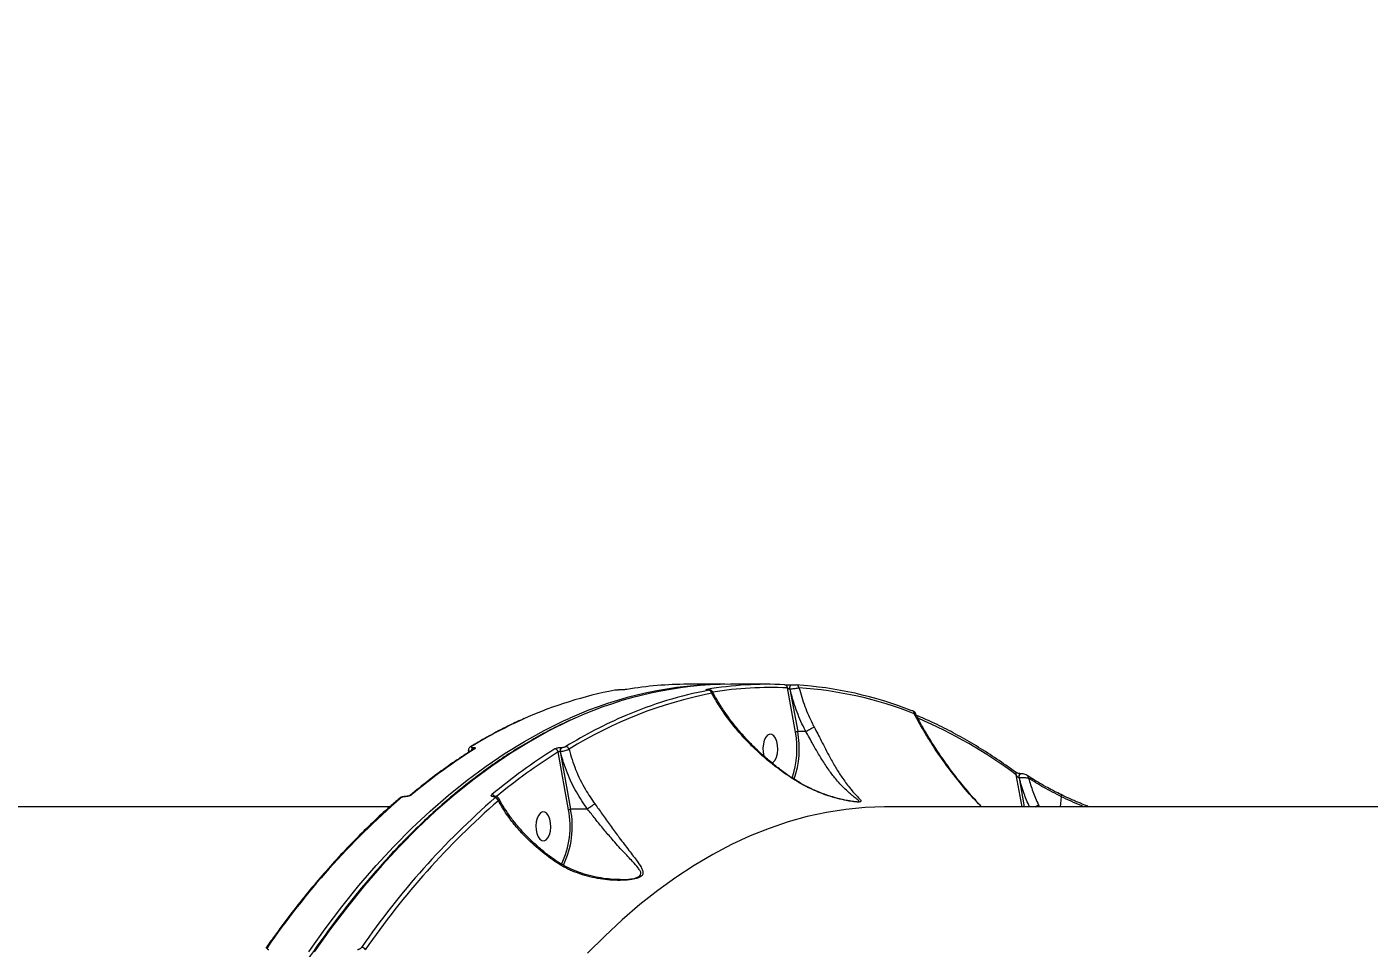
# Model space of a CAD drawing. Header units: millimetres. Extents: x -6028 to 5958, y -6064 to 4137.
# Drawn here: x -2069.1 to -1652.5, y 1701.8 to 1987.9 of the extents above; entities that cross this region are included whole.
import ezdxf

# ---------------------------------------------------------------- set-up
doc = ezdxf.new("R2010")
doc.units = ezdxf.units.MM
doc.layers.add('DIKOM_ОБЪЕКТ', color=7, linetype='Continuous')
doc.layers.add('DIKOM_РАЗМЕР_ОБЪЕКТА', color=7, linetype='Continuous')
doc.styles.add('style1', font='arial.ttf', dxfattribs={"width": 0.8})
doc.dimstyles.new('1-50', dxfattribs={"dimtxt": 300, "dimasz": 200, "dimexe": 100, "dimexo": 0, "dimgap": 100, "dimtad": 1, "dimtxsty": 'style1', "dimcen": 200, "dimclrd": 7, "dimclre": 7, "dimclrt": 7, "dimadec": 1, "dimazin": 2, "dimtfac": 1, "dimtmove": 0, "dimatfit": 2, "dimfxl": 0, "dimlwd": 25, "dimlwe": 18, "dimarcsym": 0})

# ---------------------------------------------------------------- blocks, each defined once
blk = doc.blocks.new('*D12')
at = {"layer": 'Defpoints', "color": 0, "transparency": 16777216}
for p in [(3056.58, 1987.9), (-4027.97, 676.5), (3056.58, -3714.77)]:
    blk.add_point(p, dxfattribs=at)
at = {"layer": 'DIKOM_РАЗМЕР_ОБЪЕКТА', "color": 7, "lineweight": 18, "transparency": 16777216}
for p, q in [((3056.58, 1987.9), (3056.58, -3814.77)), ((-4027.97, 676.5), (-4027.97, -3814.77))]:
    blk.add_line(p, q, dxfattribs=at)
at = {"layer": 'DIKOM_РАЗМЕР_ОБЪЕКТА', "color": 7, "lineweight": 25, "transparency": 16777216}
blk.add_line((-3827.97, -3714.77), (2856.58, -3714.77), dxfattribs=at)
at = {"layer": 'DIKOM_РАЗМЕР_ОБЪЕКТА', "color": 7, "transparency": 16777216}
for points in [[(-3827.97, -3681.44), (-3827.97, -3748.11), (-4027.97, -3714.77)], [(2856.58, -3681.44), (2856.58, -3748.11), (3056.58, -3714.77)]]:
    blk.add_solid(points, dxfattribs=at)
at = {"layer": 'DIKOM_РАЗМЕР_ОБЪЕКТА', "color": 7, "transparency": 16777216, "insert": (20, -3461.6), "char_height": 300, "attachment_point": 5, "style": 'style1'}
blk.add_mtext('7100', dxfattribs=at)

msp = doc.modelspace()

# ---------------------------------------------------------------- linework, layer by layer
at = {"layer": 'DIKOM_ОБЪЕКТ', "color": 7, "linetype": 'Continuous', "lineweight": 15}
for p, q in [((-1852.47, 1783.771), (-1864.042, 1783.771)), ((-1839.184, 1783.771), (-1850.756, 1783.771)), ((-1831.753, 1783.602), (-1831.782, 1783.602)), ((-1831.782, 1783.602), (-1831.767, 1783.602)), ((-1831.753, 1783.602), (-1831.739, 1783.602)), ((-1885.166, 1782.012), (-1885.213, 1782.008)), ((-1885.125, 1782.008), (-1885.213, 1782.008)), ((-1885.078, 1782.012), (-1885.166, 1782.012)), ((-1885.078, 1782.012), (-1885.125, 1782.008)), ((-1857.648, 1782.012), (-1857.695, 1782.008)), ((-1857.607, 1782.008), (-1857.695, 1782.008)), ((-1857.56, 1782.012), (-1857.648, 1782.012)), ((-1857.56, 1782.012), (-1857.607, 1782.008)), ((-1830.532, 1768.958), (-1833.038, 1782.645)), ((-1832.267, 1782.267), (-1829.86, 1769.123)), ((-1832.239, 1782.267), (-1832.267, 1782.267)), ((-1827.327, 1769.123), (-1829.86, 1769.123)), ((-1827.321, 1769.124), (-1827.327, 1769.123)), ((-1932.078, 1763.248), (-1932.013, 1762.621)), ((-1930.693, 1764.166), (-1930.646, 1764.166)), ((-1930.473, 1763.603), (-1930.471, 1763.605)), ((-1900.993, 1744.836), (-1904.226, 1762.757)), ((-1903.547, 1762.882), (-1900.321, 1745)), ((-1903.5, 1762.882), (-1903.547, 1762.882)), ((-1903.217, 1764.166), (-1903.17, 1764.166)), ((-1760.239, 1745.771), (-1762.033, 1755.712)), ((-1761.065, 1754.683), (-1761.146, 1754.683)), ((-1761.146, 1754.683), (-1759.537, 1745.771)), ((-1760.579, 1756.014), (-1760.66, 1756.014)), ((-1956.413, 1745.771), (-2218.524, 1745.771)), ((-1951.649, 1748.881), (-1951.717, 1748.881)), ((-1951.443, 1748.964), (-1951.512, 1748.964)), ((-1924.151, 1748.881), (-1924.219, 1748.881)), ((-1923.945, 1748.964), (-1924.014, 1748.964)), ((-1539.83, 1745.771), (-1801.94, 1745.771)), ((-1755.137, 1746.341), (-1754.881, 1745.771)), ((-1748.326, 1745.771), (-1747.954, 1748.856)), ((-1748.13, 1749.538), (-1748.14, 1749.543)), ((-1895.08, 1745), (-1900.321, 1745))]:
    msp.add_line(p, q, dxfattribs=at)
at = {"layer": 'DIKOM_ОБЪЕКТ', "color": 7, "linetype": 'Continuous', "lineweight": 15, "flags": 128}
for points in [[(-1832.267, 1782.267), (-1832.294, 1782.503), (-1832.291, 1782.745), (-1832.259, 1782.979), (-1832.198, 1783.19), (-1832.113, 1783.367), (-1832.009, 1783.5), (-1831.891, 1783.579), (-1831.782, 1783.602)], [(-1832.239, 1782.267), (-1832.266, 1782.503), (-1832.263, 1782.745), (-1832.23, 1782.979), (-1832.17, 1783.19), (-1832.085, 1783.367), (-1831.98, 1783.5), (-1831.863, 1783.579), (-1831.753, 1783.602)], [(-1794.159, 1775.509), (-1794.262, 1775.54), (-1794.419, 1775.557)], [(-1981.599, 1700.729), (-1976.509, 1707.862), (-1971.314, 1714.706), (-1966.019, 1721.254), (-1960.628, 1727.501), (-1955.147, 1733.442), (-1949.578, 1739.071), (-1943.928, 1744.385), (-1938.201, 1749.377), (-1932.402, 1754.045), (-1926.536, 1758.384), (-1920.607, 1762.391), (-1914.62, 1766.062), (-1908.582, 1769.394), (-1902.496, 1772.385), (-1900.597, 1773.244)], [(-1898.945, 1773.216), (-1900.782, 1772.385), (-1906.867, 1769.394), (-1912.906, 1766.062), (-1918.892, 1762.391), (-1924.821, 1758.384), (-1930.688, 1754.045), (-1936.487, 1749.377), (-1942.214, 1744.385), (-1947.864, 1739.071), (-1953.432, 1733.442), (-1958.914, 1727.501), (-1964.305, 1721.254), (-1969.6, 1714.706), (-1974.795, 1707.862), (-1979.885, 1700.729)], [(-1836.32, 1766.021), (-1836.728, 1767.027), (-1837.265, 1767.77), (-1837.888, 1768.189), (-1838.547, 1768.25), (-1839.188, 1767.948), (-1839.76, 1767.308), (-1840.215, 1766.381), (-1840.517, 1765.242), (-1840.642, 1763.985), (-1840.58, 1762.71), (-1840.334, 1761.521), (-1840.299, 1761.404)], [(-1837.88, 1759.355), (-1837.466, 1759.593), (-1836.894, 1760.233), (-1836.439, 1761.16), (-1836.137, 1762.299), (-1836.012, 1763.556), (-1836.075, 1764.831), (-1836.32, 1766.021)], [(-1761.146, 1754.683), (-1761.174, 1754.961), (-1761.161, 1755.243), (-1761.108, 1755.507), (-1761.019, 1755.731), (-1760.901, 1755.897), (-1760.764, 1755.993), (-1760.663, 1756.014)], [(-1761.065, 1754.683), (-1761.094, 1754.961), (-1761.081, 1755.243), (-1761.027, 1755.507), (-1760.938, 1755.731), (-1760.82, 1755.897), (-1760.683, 1755.993), (-1760.577, 1756.014)], [(-1758.427, 1755.343), (-1758.43, 1755.345), (-1758.47, 1755.374)], [(-1801.94, 1745.771), (-1802.935, 1745.766), (-1808.934, 1745.529), (-1814.928, 1744.937), (-1820.909, 1743.991), (-1826.872, 1742.691), (-1832.813, 1741.038), (-1838.724, 1739.035), (-1844.602, 1736.682), (-1850.439, 1733.982), (-1856.232, 1730.938), (-1861.974, 1727.553), (-1867.66, 1723.829), (-1873.285, 1719.769), (-1878.844, 1715.379), (-1884.331, 1710.662), (-1889.742, 1705.622), (-1895.07, 1700.263)], [(-1906.781, 1741.898), (-1907.189, 1742.904), (-1907.726, 1743.647), (-1908.35, 1744.066), (-1909.009, 1744.127), (-1909.65, 1743.825), (-1910.221, 1743.185), (-1910.676, 1742.258), (-1910.979, 1741.119), (-1911.104, 1739.862), (-1911.041, 1738.587), (-1910.796, 1737.398), (-1910.388, 1736.391), (-1909.85, 1735.648), (-1909.227, 1735.229), (-1908.568, 1735.168), (-1907.927, 1735.47), (-1907.356, 1736.11), (-1906.901, 1737.037), (-1906.598, 1738.176), (-1906.473, 1739.433), (-1906.536, 1740.709), (-1906.781, 1741.898)]]:
    msp.add_lwpolyline(points, dxfattribs=at)
at = {"layer": 'DIKOM_ОБЪЕКТ', "color": 7, "linetype": 'Continuous', "lineweight": 15}
for centre, radius, start, end in [((-1851.917, 1665.914), 117.854, 89.85246, 114.39711), ((-1850.101, 1665.49), 118.283, 90.31745, 114.38983), ((-1864, 1671.276), 112.495, 90.02145, 99.66409), ((-1839.178, 1671.626), 112.144, 87.29335, 99.67604), ((-1833.957, 1782.724), 0.923, 355.0529, 85.3317), ((-1837.785, 1665.711), 118.096, 68.45675, 86.3614), ((-1830.357, 1782.664), 0.907, 358.62283, 85.7809), ((-1863.837, 1660.115), 123.899, 100.6056, 114.09458), ((-1831.764, 1652.776), 130.563, 100.91857, 121.93021), ((-1834.838, 1661.008), 122.976, 100.56897, 113.17414), ((-1858.035, 1781.371), 0.803, 54.78909, 89.40108), ((-1857.471, 1780.923), 0.978, 3.08533, 85.48319), ((-1838.322, 1670.953), 111.817, 87.29152, 99.18569), ((-1836.928, 1665.045), 117.835, 68.45677, 86.36145), ((-1794.492, 1774.739), 0.838, 353.75915, 66.57513), ((-1856.092, 1642.102), 143.505, 113.98118, 121.49401), ((-1827.19, 1642.72), 142.799, 113.10751, 121.5059), ((-1851.637, 1635.004), 150.33, 53.41265, 66.83365), ((-1858.994, 1763.804), 28.926, 341.63793, 10.26443), ((-1858.57, 1763.765), 29.206, 341.0237, 10.57216), ((-1838.258, 1616.963), 173.115, 122.04029, 130.03589), ((-1931.067, 1763.772), 0.696, 89.47954, 121.26173), ((-1929.933, 1763.337), 1.125, 132.55399, 185.19889), ((-1929.895, 1763.345), 1.113, 132.44486, 184.12886), ((-1930.105, 1763.015), 0.694, 89.42827, 121.64844), ((-1813.4, 1616.963), 173.115, 122.04029, 130.03589), ((-1812.724, 1616.537), 172.49, 122.03784, 129.88653), ((-1905.325, 1762.603), 1.109, 7.9794, 85.64509), ((-1902.254, 1763.233), 1.34, 135.91335, 195.21011), ((-1902.207, 1763.233), 1.34, 135.91961, 195.20385), ((-1901.895, 1763.371), 1.1, 11.13482, 85.7772), ((-1762.791, 1755.909), 0.783, 345.41136, 51.06675), ((-1758.931, 1754.781), 0.755, 348.8313, 48.06609), ((-1792.176, 1563.314), 245.277, 130.98466, 145.54482), ((-1762.93, 1563.314), 245.277, 130.98466, 145.54482), ((-1762.239, 1562.874), 244.734, 130.98463, 145.54484), ((-1953.056, 1747.802), 0.668, 88.78591, 129.78316), ((-1951.503, 1748.649), 0.316, 92.06935, 132.59828), ((-1951.436, 1748.65), 0.314, 90.48778, 132.67119), ((-1949.63, 1748.835), 0.673, 88.95361, 129.90312), ((-1924.818, 1748.388), 1.121, 30.45995, 87.0067), ((-1924.007, 1748.65), 0.314, 90.28911, 132.67045), ((-1923.937, 1748.647), 0.317, 93.29041, 132.54651), ((-1923.872, 1747.306), 1.166, 15.6619, 86.23595), ((-1760.156, 1754.01), 9.165, 295.97158, 303.20229), ((-1748.553, 1749.065), 0.634, 340.78367, 48.17996), ((-1927.312, 1739.646), 26.826, 334.01419, 11.15698), ((-1927.513, 1739.645), 27.714, 334.22217, 11.14051), ((-1994.462, 1701.483), 0.601, 86.29828, 142.24453), ((-1965.235, 1700.753), 1.33, 25.9594, 87.49712)]:
    msp.add_arc(centre, radius, start, end, dxfattribs=at)
for points, knots in [([(-1833.882, 1783.644), (-1833.793, 1783.641), (-1833.602, 1783.632), (-1833.183, 1783.62), (-1832.701, 1783.61), (-1832.204, 1783.603), (-1831.913, 1783.602), (-1831.767, 1783.602)], [0, 0, 0, 0, 0.1890307, 0.4045309, 0.6068514, 0.8033542, 1, 1, 1, 1]), ([(-1831.739, 1783.602), (-1831.64, 1783.601), (-1831.442, 1783.601), (-1831.103, 1783.596), (-1830.772, 1783.589), (-1830.483, 1783.579), (-1830.351, 1783.572), (-1830.29, 1783.569)], [0, 0, 0, 0, 0.19512139, 0.39004424, 0.59328591, 0.81107136, 1, 1, 1, 1]), ([(-1885.213, 1782.008), (-1885.299, 1782.007), (-1885.471, 1782.005), (-1885.764, 1781.992), (-1886.061, 1781.971), (-1886.358, 1781.941), (-1886.543, 1781.915), (-1886.628, 1781.9), (-1886.64, 1781.898)], [0, 0, 0, 0, 0.1673712, 0.3344681, 0.5091504, 0.7130719, 0.9577271, 1, 1, 1, 1]), ([(-1882.885, 1782.174), (-1882.903, 1782.171), (-1883.036, 1782.149), (-1883.33, 1782.111), (-1883.805, 1782.066), (-1884.272, 1782.034), (-1884.727, 1782.012), (-1884.992, 1782.009), (-1885.125, 1782.008)], [0, 0, 0, 0, 0.0392408, 0.287235, 0.4952191, 0.6710189, 0.8353002, 1, 1, 1, 1]), ([(-1857.695, 1782.008), (-1857.753, 1782.008), (-1857.955, 1782.009), (-1858.208, 1782.025), (-1858.362, 1782.059), (-1858.34, 1782.111), (-1858.137, 1782.152), (-1858.027, 1782.174)], [0, 0, 0, 0, 0.0796215, 0.2757235, 0.4707502, 0.7105524, 1, 1, 1, 1]), ([(-1857.69, 1782.013), (-1857.738, 1782.014), (-1857.869, 1782.014), (-1857.982, 1782.02), (-1858.041, 1782.028), (-1858.032, 1782.026), (-1858.031, 1782.026)], [0, 0, 0, 0, 0.2395781, 0.6652413, 0.9593395, 1, 1, 1, 1]), ([(-1857.394, 1781.898), (-1857.32, 1781.914), (-1857.19, 1781.942), (-1857.179, 1781.976), (-1857.278, 1781.998), (-1857.44, 1782.007), (-1857.568, 1782.008), (-1857.607, 1782.008)], [0, 0, 0, 0, 0.3025501, 0.5346695, 0.7254777, 0.9170933, 1, 1, 1, 1]), ([(-1856.261, 1781.44), (-1856.262, 1781.443), (-1856.293, 1781.539), (-1856.426, 1781.678), (-1856.618, 1781.837), (-1856.813, 1781.927), (-1856.984, 1781.974), (-1857.19, 1782.003), (-1857.372, 1782.014), (-1857.564, 1782.011), (-1857.605, 1782.01)], [0, 0, 0, 0, 0.0056912, 0.1707993, 0.3118556, 0.4359452, 0.543877, 0.6604557, 0.9263895, 1, 1, 1, 1]), ([(-1856.282, 1781.43), (-1856.26, 1781.385), (-1856.206, 1781.271), (-1856.343, 1781.101), (-1856.473, 1780.993), (-1856.494, 1780.975)], [0, 0, 0, 0, 0.3579653, 0.8972013, 1, 1, 1, 1]), ([(-1829.388, 1753.228), (-1829.68, 1753.403), (-1831.146, 1754.282), (-1833.717, 1755.969), (-1838.149, 1759.226), (-1842.164, 1762.711), (-1846.018, 1766.586), (-1848.888, 1769.799), (-1851.741, 1773.428), (-1854.324, 1777.16), (-1855.771, 1779.703), (-1856.494, 1780.975)], [0, 0, 0, 0, 0.0242959, 0.1222474, 0.2202176, 0.4215156, 0.511889, 0.6322359, 0.7525911, 0.8762955, 1, 1, 1, 1]), ([(-1829.332, 1753.335), (-1829.888, 1753.665), (-1831.496, 1754.62), (-1834.07, 1756.395), (-1837.072, 1758.654), (-1840.015, 1761.121), (-1842.882, 1763.775), (-1845.642, 1766.6), (-1848.264, 1769.571), (-1850.729, 1772.672), (-1852.99, 1775.868), (-1854.856, 1778.806), (-1855.844, 1780.672), (-1856.254, 1781.444)], [0, 0, 0, 0, 0.0461819, 0.1335989, 0.2238575, 0.3170904, 0.4132462, 0.5120675, 0.6130591, 0.7157676, 0.820737, 0.9257552, 1, 1, 1, 1]), ([(-1832.267, 1782.267), (-1832.305, 1782.27), (-1832.355, 1782.272), (-1832.465, 1782.296), (-1832.6, 1782.341), (-1832.774, 1782.43), (-1832.927, 1782.534), (-1833.002, 1782.609), (-1833.038, 1782.645)], [0, 0, 0, 0, 0.1271728, 0.1625958, 0.340409, 0.5454101, 0.7831427, 1, 1, 1, 1]), ([(-1829.45, 1782.643), (-1829.563, 1782.612), (-1829.808, 1782.546), (-1830.36, 1782.446), (-1830.998, 1782.359), (-1831.657, 1782.294), (-1832.044, 1782.276), (-1832.239, 1782.267)], [0, 0, 0, 0, 0.184787, 0.3988116, 0.6012735, 0.799032, 1, 1, 1, 1]), ([(-1827.327, 1769.123), (-1827.503, 1769.467), (-1828.618, 1771.644), (-1830.518, 1775.991), (-1831.644, 1780.1), (-1832.239, 1782.267)], [0, 0, 0, 0, 0.0814782, 0.51566, 1, 1, 1, 1]), ([(-1829.45, 1782.643), (-1828.891, 1780.719), (-1827.794, 1776.946), (-1826.002, 1772.935), (-1824.916, 1770.857), (-1824.743, 1770.526)], [0, 0, 0, 0, 0.46653027, 0.91500721, 1, 1, 1, 1]), ([(-1793.322, 1774.841), (-1793.359, 1774.907), (-1793.439, 1775.051), (-1793.616, 1775.218), (-1793.848, 1775.375), (-1794.022, 1775.458), (-1794.146, 1775.503), (-1794.159, 1775.508)], [0, 0, 0, 0, 0.1669988, 0.3643863, 0.5938008, 0.959182, 1, 1, 1, 1]), ([(-1793.334, 1774.836), (-1793.325, 1774.829), (-1793.278, 1774.794), (-1793.414, 1774.726), (-1793.602, 1774.666), (-1793.659, 1774.648)], [0, 0, 0, 0, 0.1418447, 0.7443067, 1, 1, 1, 1]), ([(-1772.822, 1745.771), (-1773.416, 1746.372), (-1775.829, 1748.819), (-1779.638, 1753.358), (-1784.263, 1759.322), (-1787.737, 1764.438), (-1790.913, 1769.546), (-1792.567, 1772.62), (-1793.659, 1774.648)], [0, 0, 0, 0, 0.0665716, 0.2708119, 0.4801288, 0.6894555, 0.7951244, 1, 1, 1, 1]), ([(-1772.766, 1745.771), (-1773.421, 1746.462), (-1775.243, 1748.385), (-1778.062, 1751.687), (-1781.282, 1755.713), (-1784.423, 1759.977), (-1787.418, 1764.393), (-1790.156, 1768.871), (-1792.126, 1772.351), (-1793.088, 1774.337), (-1793.33, 1774.838)], [0, 0, 0, 0, 0.0755219, 0.2101036, 0.3503646, 0.4970327, 0.6499603, 0.8009032, 0.9497572, 1, 1, 1, 1]), ([(-1899.233, 1773.124), (-1899.791, 1772.886), (-1902.288, 1771.821), (-1906.685, 1769.62), (-1912.418, 1766.515), (-1918.101, 1763.084), (-1923.735, 1759.358), (-1929.313, 1755.332), (-1934.833, 1751.012), (-1940.288, 1746.399), (-1945.676, 1741.498), (-1950.992, 1736.313), (-1956.233, 1730.846), (-1961.393, 1725.104), (-1966.469, 1719.089), (-1971.458, 1712.807), (-1976.356, 1706.263), (-1981.159, 1699.46), (-1985.863, 1692.406), (-1990.465, 1685.104), (-1994.961, 1677.56), (-1999.348, 1669.781), (-2003.624, 1661.772), (-2007.783, 1653.538), (-2011.825, 1645.088), (-2015.745, 1636.425), (-2019.541, 1627.558), (-2023.209, 1618.493), (-2026.748, 1609.236), (-2030.154, 1599.795), (-2033.425, 1590.177), (-2036.559, 1580.389), (-2039.553, 1570.438), (-2042.405, 1560.331), (-2045.113, 1550.078), (-2047.674, 1539.684), (-2050.088, 1529.158), (-2052.352, 1518.508), (-2054.464, 1507.742), (-2056.423, 1496.867), (-2058.228, 1485.893), (-2059.877, 1474.827), (-2061.368, 1463.678), (-2062.702, 1452.453), (-2063.876, 1441.162), (-2064.89, 1429.813), (-2065.744, 1418.414), (-2066.435, 1406.974), (-2066.966, 1395.502), (-2067.331, 1384.006), (-2067.52, 1373.759), (-2067.546, 1367.346), (-2067.556, 1364.772)], [0, 0, 0, 0, 0.0058769, 0.0262677, 0.0466644, 0.0670671, 0.087475, 0.1078877, 0.128305, 0.1487259, 0.1691501, 0.1895772, 0.2100063, 0.2304373, 0.2508696, 0.2713031, 0.2917369, 0.3121714, 0.3326059, 0.3530406, 0.373475, 0.3939092, 0.4143428, 0.434776, 0.4552089, 0.4756411, 0.4960727, 0.5165039, 0.5369345, 0.5573646, 0.5777942, 0.5982231, 0.6186517, 0.6390797, 0.6595072, 0.6799343, 0.7003609, 0.7207873, 0.7412132, 0.7616388, 0.7820642, 0.8024891, 0.8229139, 0.8433384, 0.8637627, 0.8841868, 0.9046108, 0.9250347, 0.9454584, 0.9658821, 0.9863057, 1, 1, 1, 1]), ([(-1914.705, 1773.132), (-1916.195, 1772.464), (-1919.618, 1770.929), (-1924.828, 1768.215), (-1928.903, 1765.899), (-1931.062, 1764.589), (-1931.427, 1764.368)], [0, 0, 0, 0, 0.2646355, 0.6081227, 0.9337346, 1, 1, 1, 1]), ([(-1824.743, 1770.526), (-1824.007, 1769.093), (-1822.812, 1766.768), (-1821.216, 1763.639), (-1819.698, 1760.772), (-1817.996, 1757.768), (-1815.944, 1754.527), (-1813.767, 1751.588), (-1811.916, 1749.538), (-1810.671, 1748.258), (-1810.126, 1747.611), (-1810.226, 1747.28), (-1810.816, 1747.174), (-1812.054, 1747.241), (-1814.114, 1747.542), (-1816.808, 1748.116), (-1820.44, 1749.14), (-1824.738, 1750.7), (-1827.828, 1752.38), (-1829.388, 1753.228)], [0, 0, 0, 0, 0.0742573, 0.120506, 0.1678158, 0.2375795, 0.309445, 0.4056701, 0.5047056, 0.5602496, 0.6168559, 0.6484778, 0.6753888, 0.7024603, 0.7386883, 0.7871116, 0.8368187, 0.9176556, 1, 1, 1, 1]), ([(-1824.743, 1770.526), (-1824.755, 1770.517), (-1824.852, 1770.446), (-1825.114, 1770.274), (-1825.618, 1769.98), (-1826.206, 1769.662), (-1826.807, 1769.359), (-1827.153, 1769.201), (-1827.321, 1769.124)], [0, 0, 0, 0, 0.0259753, 0.2203112, 0.4178995, 0.6154928, 0.8130983, 1, 1, 1, 1]), ([(-1762.299, 1756.518), (-1763.278, 1757.227), (-1766.117, 1759.283), (-1770.858, 1762.457), (-1776.536, 1765.943), (-1782.263, 1769.113), (-1787.744, 1771.863), (-1791.332, 1773.414), (-1792.982, 1774.128)], [0, 0, 0, 0, 0.0980102, 0.2840146, 0.4699919, 0.6559246, 0.8418086, 1, 1, 1, 1]), ([(-1830.532, 1768.958), (-1830.525, 1768.963), (-1830.506, 1768.975), (-1830.449, 1769.005), (-1830.342, 1769.047), (-1830.183, 1769.089), (-1830.013, 1769.118), (-1829.911, 1769.121), (-1829.86, 1769.123)], [0, 0, 0, 0, 0.05366326, 0.14150526, 0.35606491, 0.57068747, 0.78534936, 1, 1, 1, 1]), ([(-1811.443, 1747.276), (-1811.42, 1747.274), (-1811.063, 1747.254), (-1810.85, 1747.361), (-1810.874, 1747.656), (-1811.668, 1748.271), (-1813.189, 1749.453), (-1815.388, 1751.374), (-1817.87, 1754.094), (-1820.198, 1757.151), (-1822.053, 1759.94), (-1823.697, 1762.659), (-1825.366, 1765.563), (-1826.564, 1767.801), (-1827.32, 1769.124), (-1827.321, 1769.124)], [0, 0, 0, 0, 0.002553, 0.0392176, 0.0837131, 0.1649952, 0.2485937, 0.3934963, 0.5418376, 0.6467136, 0.754021, 0.8225217, 0.8923313, 0.9999661, 1, 1, 1, 1]), ([(-1930.47, 1763.605), (-1931.464, 1762.977), (-1934.346, 1761.156), (-1939.073, 1757.909), (-1944.614, 1753.81), (-1948.248, 1750.835), (-1950.055, 1749.356)], [0, 0, 0, 0, 0.1499064, 0.4342803, 0.7187028, 1, 1, 1, 1]), ([(-1931.423, 1764.359), (-1931.469, 1764.333), (-1931.627, 1764.246), (-1931.85, 1764.014), (-1932.013, 1763.652), (-1932.071, 1763.372), (-1932.028, 1763.242), (-1932.027, 1763.237)], [0, 0, 0, 0, 0.12813968, 0.43512866, 0.70864491, 0.98931589, 1, 1, 1, 1]), ([(-1931.507, 1762.943), (-1931.609, 1762.965), (-1931.857, 1763.017), (-1932.024, 1763.133), (-1932.009, 1763.228), (-1932.004, 1763.255)], [0, 0, 0, 0, 0.3305025, 0.8042669, 1, 1, 1, 1]), ([(-1931.061, 1764.468), (-1931.107, 1764.434), (-1931.199, 1764.367), (-1931.198, 1764.276), (-1931.092, 1764.207), (-1930.909, 1764.171), (-1930.755, 1764.167), (-1930.693, 1764.166)], [0, 0, 0, 0, 0.2142703, 0.4284475, 0.6428972, 0.85774, 1, 1, 1, 1]), ([(-1930.646, 1764.166), (-1930.555, 1764.163), (-1930.325, 1764.158), (-1930.052, 1764.103), (-1929.893, 1764), (-1929.892, 1763.864), (-1930.03, 1763.76), (-1930.099, 1763.709)], [0, 0, 0, 0, 0.1407927, 0.3552779, 0.570029, 0.7849717, 1, 1, 1, 1]), ([(-1905.241, 1763.709), (-1905.143, 1763.76), (-1904.949, 1763.864), (-1904.506, 1764), (-1904.013, 1764.103), (-1903.563, 1764.158), (-1903.315, 1764.163), (-1903.217, 1764.166)], [0, 0, 0, 0, 0.2150376, 0.4299431, 0.644699, 0.859215, 1, 1, 1, 1]), ([(-1903.547, 1762.882), (-1903.58, 1762.881), (-1903.663, 1762.88), (-1903.813, 1762.865), (-1903.979, 1762.837), (-1904.128, 1762.799), (-1904.193, 1762.771), (-1904.226, 1762.757)], [0, 0, 0, 0, 0.1407148, 0.3551748, 0.5700189, 0.7849127, 1, 1, 1, 1]), ([(-1900.817, 1763.584), (-1900.945, 1763.512), (-1901.202, 1763.369), (-1901.787, 1763.167), (-1902.441, 1763.006), (-1903.039, 1762.91), (-1903.369, 1762.89), (-1903.5, 1762.882)], [0, 0, 0, 0, 0.2142475, 0.4283092, 0.6427441, 0.8576065, 1, 1, 1, 1]), ([(-1895.08, 1745), (-1896.272, 1746.753), (-1898.684, 1750.299), (-1901.593, 1756.338), (-1902.843, 1760.627), (-1903.5, 1762.882)], [0, 0, 0, 0, 0.3165679, 0.6406665, 1, 1, 1, 1]), ([(-1903.17, 1764.166), (-1903.103, 1764.167), (-1902.937, 1764.171), (-1902.635, 1764.207), (-1902.305, 1764.276), (-1902.009, 1764.367), (-1901.879, 1764.434), (-1901.814, 1764.468)], [0, 0, 0, 0, 0.1422907, 0.3570969, 0.571524, 0.7856697, 1, 1, 1, 1]), ([(-1900.817, 1763.584), (-1900.194, 1761.469), (-1898.932, 1757.182), (-1896.116, 1751.473), (-1893.802, 1748.107), (-1892.801, 1746.651)], [0, 0, 0, 0, 0.3558603, 0.7214815, 1, 1, 1, 1]), ([(-1760.664, 1756.015), (-1760.674, 1756.014), (-1760.719, 1756.013), (-1760.857, 1756.023), (-1761.07, 1756.052), (-1761.35, 1756.113), (-1761.68, 1756.212), (-1762.02, 1756.348), (-1762.241, 1756.474), (-1762.282, 1756.507), (-1762.29, 1756.513)], [0, 0, 0, 0, 0.022298, 0.1004217, 0.2018452, 0.322808, 0.4839092, 0.693636, 0.9467484, 1, 1, 1, 1]), ([(-1761.146, 1754.683), (-1761.167, 1754.685), (-1761.201, 1754.688), (-1761.274, 1754.716), (-1761.341, 1754.756), (-1761.463, 1754.851), (-1761.635, 1755.034), (-1761.851, 1755.34), (-1761.969, 1755.58), (-1762.033, 1755.712)], [0, 0, 0, 0, 0.0447526, 0.0742232, 0.1535372, 0.194072, 0.3790216, 0.6613464, 1, 1, 1, 1]), ([(-1758.191, 1754.635), (-1758.357, 1754.649), (-1758.69, 1754.677), (-1759.409, 1754.699), (-1760.166, 1754.705), (-1760.731, 1754.696), (-1761, 1754.685), (-1761.065, 1754.683)], [0, 0, 0, 0, 0.24156676, 0.4834182, 0.71642504, 0.93064391, 1, 1, 1, 1]), ([(-1757.937, 1745.771), (-1758.518, 1747.111), (-1759.785, 1750.032), (-1760.616, 1753.05), (-1761.065, 1754.683)], [0, 0, 0, 0, 0.4588373, 1, 1, 1, 1]), ([(-1759.889, 1755.936), (-1759.895, 1755.938), (-1760.094, 1755.993), (-1760.345, 1756.029), (-1760.553, 1756.009), (-1760.577, 1756.006)], [0, 0, 0, 0, 0.0243183, 0.8907277, 1, 1, 1, 1]), ([(-1758.474, 1755.367), (-1758.525, 1755.403), (-1758.756, 1755.567), (-1759.219, 1755.767), (-1759.686, 1755.885), (-1759.889, 1755.936)], [0, 0, 0, 0, 0.1374857, 0.6257101, 1, 1, 1, 1]), ([(-1750.786, 1750.876), (-1751.496, 1751.246), (-1753.142, 1752.105), (-1755.46, 1753.45), (-1757.303, 1754.575), (-1758.205, 1755.199), (-1758.422, 1755.35)], [0, 0, 0, 0, 0.2460665, 0.570611, 0.8963824, 1, 1, 1, 1]), ([(-1758.191, 1754.635), (-1757.776, 1753.238), (-1756.943, 1750.431), (-1755.741, 1747.709), (-1755.137, 1746.341)], [0, 0, 0, 0, 0.4974057, 1, 1, 1, 1]), ([(-1747.954, 1748.856), (-1749.854, 1749.815), (-1753.701, 1751.756), (-1756.682, 1753.667), (-1758.191, 1754.635)], [0, 0, 0, 0, 0.4938174, 1, 1, 1, 1]), ([(-1829.341, 1753.321), (-1829.342, 1753.315), (-1829.345, 1753.307), (-1829.377, 1753.248), (-1829.388, 1753.228)], [0, 0, 0, 0, 0.6628778, 1, 1, 1, 1]), ([(-1814.262, 1747.633), (-1814.341, 1747.647), (-1814.878, 1747.739), (-1816.081, 1748.006), (-1817.963, 1748.476), (-1820.322, 1749.19), (-1823.15, 1750.202), (-1826.194, 1751.569), (-1828.326, 1752.638), (-1829.313, 1753.29), (-1829.345, 1753.312)], [0, 0, 0, 0, 0.0167893, 0.1129955, 0.2331825, 0.3832558, 0.5673376, 0.7846054, 0.9929294, 1, 1, 1, 1]), ([(-1748.127, 1749.544), (-1748.812, 1749.872), (-1749.737, 1750.315), (-1750.57, 1750.76), (-1750.786, 1750.876)], [0, 0, 0, 0, 0.74072679, 1, 1, 1, 1]), ([(-1953.483, 1748.315), (-1954.438, 1747.493), (-1957.207, 1745.11), (-1961.737, 1740.947), (-1967.045, 1735.733), (-1972.277, 1730.236), (-1977.428, 1724.464), (-1982.496, 1718.421), (-1987.474, 1712.107), (-1991.613, 1706.555), (-1994.075, 1703.07), (-1994.937, 1701.85)], [0, 0, 0, 0, 0.0652898, 0.1892539, 0.3132291, 0.4372172, 0.5612158, 0.6852229, 0.8092359, 0.9332527, 1, 1, 1, 1]), ([(-1951.514, 1748.958), (-1951.552, 1748.96), (-1951.783, 1748.969), (-1952.262, 1748.893), (-1952.896, 1748.683), (-1953.308, 1748.5), (-1953.464, 1748.323), (-1953.479, 1748.307)], [0, 0, 0, 0, 0.0550269, 0.3415567, 0.6395294, 0.9669785, 1, 1, 1, 1]), ([(-1951.717, 1748.881), (-1951.814, 1748.877), (-1952.008, 1748.868), (-1952.332, 1748.802), (-1952.637, 1748.704), (-1952.885, 1748.588), (-1952.993, 1748.506), (-1953.042, 1748.47)], [0, 0, 0, 0, 0.203925, 0.4079655, 0.6134638, 0.8265099, 1, 1, 1, 1]), ([(-1949.618, 1749.508), (-1949.693, 1749.452), (-1949.861, 1749.328), (-1950.246, 1749.151), (-1950.714, 1749.001), (-1951.207, 1748.9), (-1951.501, 1748.887), (-1951.649, 1748.881)], [0, 0, 0, 0, 0.1741507, 0.389556, 0.5957601, 0.7978742, 1, 1, 1, 1]), ([(-1950.062, 1749.351), (-1950.063, 1749.35), (-1950.068, 1749.346), (-1950.146, 1749.293), (-1950.301, 1749.215), (-1950.55, 1749.117), (-1950.859, 1749.032), (-1951.156, 1748.98), (-1951.358, 1748.963), (-1951.427, 1748.965), (-1951.439, 1748.965)], [0, 0, 0, 0, 0.060555, 0.1707146, 0.3102926, 0.4724339, 0.656898, 0.8238165, 0.9681959, 1, 1, 1, 1]), ([(-1924.219, 1748.881), (-1924.292, 1748.883), (-1924.505, 1748.888), (-1924.786, 1748.954), (-1924.966, 1749.095), (-1924.975, 1749.289), (-1924.832, 1749.435), (-1924.76, 1749.508)], [0, 0, 0, 0, 0.1082919, 0.3204329, 0.5430744, 0.771598, 1, 1, 1, 1]), ([(-1924.009, 1748.966), (-1924.039, 1748.966), (-1924.118, 1748.965), (-1924.182, 1748.976), (-1924.187, 1748.977), (-1924.188, 1748.977)], [0, 0, 0, 0, 0.2665781, 0.7083858, 1, 1, 1, 1]), ([(-1923.796, 1748.47), (-1923.749, 1748.518), (-1923.655, 1748.615), (-1923.661, 1748.742), (-1923.779, 1748.834), (-1923.962, 1748.876), (-1924.102, 1748.88), (-1924.151, 1748.881)], [0, 0, 0, 0, 0.22882337, 0.45784496, 0.67851092, 0.88837126, 1, 1, 1, 1]), ([(-1922.605, 1748.276), (-1922.647, 1748.358), (-1922.744, 1748.546), (-1923.014, 1748.753), (-1923.366, 1748.904), (-1923.677, 1748.969), (-1923.894, 1748.955), (-1923.954, 1748.951)], [0, 0, 0, 0, 0.1631934, 0.3798863, 0.6093507, 0.8917406, 1, 1, 1, 1]), ([(-1922.593, 1748.283), (-1922.563, 1748.187), (-1922.503, 1747.992), (-1922.666, 1747.746), (-1922.749, 1747.621)], [0, 0, 0, 0, 0.4934453, 1, 1, 1, 1]), ([(-1905.208, 1728.738), (-1906.987, 1730.045), (-1910.591, 1732.693), (-1914.711, 1736.671), (-1918.001, 1740.433), (-1920.591, 1743.891), (-1922.027, 1746.372), (-1922.749, 1747.621)], [0, 0, 0, 0, 0.23987745, 0.48587507, 0.63942286, 0.81854816, 1, 1, 1, 1]), ([(-1905.046, 1729.152), (-1905.548, 1729.498), (-1907.043, 1730.529), (-1909.387, 1732.41), (-1912.068, 1734.769), (-1914.573, 1737.259), (-1916.881, 1739.844), (-1918.982, 1742.503), (-1920.827, 1745.215), (-1922.022, 1747.154), (-1922.528, 1748.18), (-1922.582, 1748.288)], [0, 0, 0, 0, 0.0654011, 0.1949514, 0.3255373, 0.4569708, 0.5888084, 0.7203555, 0.8523223, 0.9844203, 1, 1, 1, 1]), ([(-1892.801, 1746.651), (-1892.035, 1745.593), (-1890.391, 1743.322), (-1887.977, 1739.932), (-1885.297, 1736.246), (-1882.519, 1732.553), (-1880.097, 1729.426), (-1878.608, 1727.327), (-1877.949, 1725.987), (-1877.793, 1725.07), (-1878.102, 1724.462), (-1878.641, 1723.99), (-1879.536, 1723.528), (-1881.552, 1723.073), (-1884.248, 1722.86), (-1888.339, 1722.933), (-1893.615, 1723.663), (-1898.713, 1725.25), (-1902.575, 1727.053), (-1904.327, 1728.175), (-1905.208, 1728.738)], [0, 0, 0, 0, 0.0590571, 0.126772, 0.19653002, 0.28999734, 0.38619386, 0.45276966, 0.48643202, 0.52090694, 0.54891428, 0.55425058, 0.58004659, 0.61521148, 0.66173444, 0.7094933, 0.80613952, 0.9056044, 0.95255344, 1, 1, 1, 1]), ([(-1892.801, 1746.651), (-1892.821, 1746.638), (-1892.898, 1746.586), (-1893.115, 1746.437), (-1893.515, 1746.155), (-1894.055, 1745.764), (-1894.608, 1745.356), (-1894.919, 1745.12), (-1895.075, 1745.002)], [0, 0, 0, 0, 0.038103, 0.1492064, 0.3618957, 0.5745939, 0.7872937, 1, 1, 1, 1]), ([(-1811.443, 1747.274), (-1811.444, 1747.274), (-1811.499, 1747.272), (-1811.808, 1747.283), (-1812.414, 1747.34), (-1813.267, 1747.452), (-1813.936, 1747.574), (-1814.262, 1747.633)], [0, 0, 0, 0, 0.003666, 0.1831178, 0.4228734, 0.7193916, 1, 1, 1, 1]), ([(-1739.57, 1745.771), (-1740.319, 1746.079), (-1741.275, 1746.472), (-1743.372, 1747.329), (-1745.503, 1748.285), (-1747.326, 1749.161), (-1748.136, 1749.55)], [0, 0, 0, 0, 0.2502631, 0.3195681, 0.6975526, 1, 1, 1, 1]), ([(-1741.028, 1745.771), (-1741.3, 1745.877), (-1743.807, 1746.853), (-1746, 1747.912), (-1747.954, 1748.856)], [0, 0, 0, 0, 0.1084475, 1, 1, 1, 1]), ([(-1900.993, 1744.836), (-1900.984, 1744.842), (-1900.965, 1744.854), (-1900.907, 1744.885), (-1900.804, 1744.925), (-1900.644, 1744.967), (-1900.474, 1744.995), (-1900.372, 1744.998), (-1900.321, 1745)], [0, 0, 0, 0, 0.0702243, 0.1414498, 0.3561054, 0.5706953, 0.7853327, 1, 1, 1, 1]), ([(-1895.075, 1745.002), (-1895.076, 1745.001), (-1895.077, 1745), (-1895.079, 1745), (-1895.08, 1745)], [0, 0, 0, 0, 0.6165933, 1, 1, 1, 1]), ([(-1884.966, 1723.161), (-1884.841, 1723.157), (-1883.721, 1723.121), (-1881.933, 1723.27), (-1879.939, 1723.648), (-1879.095, 1724.066), (-1878.628, 1724.489), (-1878.42, 1725.041), (-1878.721, 1725.867), (-1879.576, 1727.087), (-1881.327, 1728.992), (-1884.062, 1731.859), (-1887.098, 1735.238), (-1890.012, 1738.69), (-1892.562, 1741.84), (-1894.281, 1744.01), (-1895.074, 1745.001), (-1895.075, 1745.002)], [0, 0, 0, 0, 0.0088824, 0.0797154, 0.1297441, 0.1653008, 0.1726455, 0.2117036, 0.2605752, 0.3113932, 0.4118221, 0.5550075, 0.7015834, 0.8051248, 0.9110676, 0.999951, 1, 1, 1, 1]), ([(-1905.069, 1729.121), (-1905.062, 1729.1), (-1905.051, 1729.063), (-1905.125, 1728.895), (-1905.187, 1728.779), (-1905.208, 1728.738)], [0, 0, 0, 0, 0.4598295, 0.8140464, 1, 1, 1, 1]), ([(-1884.966, 1723.158), (-1885.478, 1723.16), (-1886.921, 1723.166), (-1889.423, 1723.387), (-1892.498, 1723.881), (-1895.624, 1724.657), (-1898.729, 1725.712), (-1901.557, 1727.001), (-1903.686, 1728.172), (-1904.745, 1728.945), (-1905.04, 1729.16)], [0, 0, 0, 0, 0.0739584, 0.2082629, 0.3566751, 0.5134992, 0.6609094, 0.8171097, 0.9492092, 1, 1, 1, 1]), ([(-1994.423, 1702.082), (-1994.463, 1702.011), (-1994.544, 1701.868), (-1994.52, 1701.679), (-1994.388, 1701.543), (-1994.198, 1701.48), (-1994.058, 1701.474), (-1994.009, 1701.472)], [0, 0, 0, 0, 0.2287853, 0.457841, 0.6785224, 0.8883589, 1, 1, 1, 1]), ([(-1966.443, 1701.472), (-1966.347, 1701.479), (-1966.154, 1701.491), (-1965.839, 1701.59), (-1965.549, 1701.736), (-1965.317, 1701.908), (-1965.22, 1702.028), (-1965.177, 1702.082)], [0, 0, 0, 0, 0.20396605, 0.40803835, 0.61353479, 0.82656591, 1, 1, 1, 1])]:
    msp.add_open_spline(points, degree=3, knots=knots, dxfattribs=at)

# ---------------------------------------------------------------- dimensions: what is measured, and where the dimension line sits
at = {"layer": 'DIKOM_РАЗМЕР_ОБЪЕКТА'}
dim = msp.add_linear_dim(base=(3056.575, -3714.774), p1=(-4027.972, 676.501), p2=(3056.575, 1987.897), text='7100', dimstyle='1-50', dxfattribs=at)
dim.commit()
dim.dimension.update_dxf_attribs({"geometry": '*D12', "text_midpoint": (20, -3714.774), "dimtype": 160})

doc.saveas('drawing.dxf')
